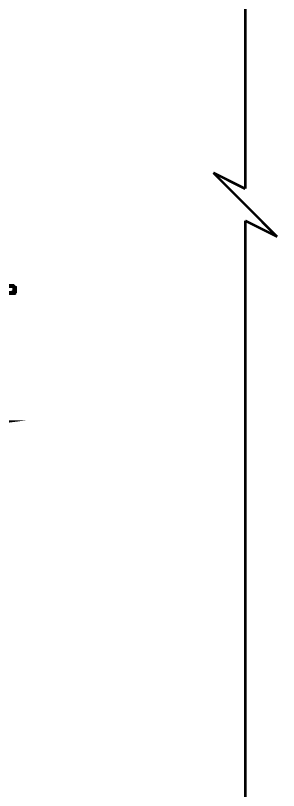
# Model space of a CAD drawing. Extents: x 0.1 to 11.6, y 0.3 to 16.2.
# Drawn here: x 4.738 to 5.423, y 10.607 to 12.626 of the extents above; entities that cross this region are included whole.
import ezdxf

# ---------------------------------------------------------------- set-up
doc = ezdxf.new("R2010")
doc.units = 0
doc.header["$MEASUREMENT"] = 0

msp = doc.modelspace()

# ---------------------------------------------------------------- linework, layer by layer
at = {"color": 0}
for points, const_width in [([(5.33664, 12.175), (5.33664, 15.0133)], 0.006667), ([(5.33664, 12.1334), (5.25331, 12.2167)], 0.006667), ([(5.25331, 12.2167), (5.33664, 12.175)], 0.006667), ([(5.41997, 12.05), (5.33664, 12.1334)], 0.006667), ([(5.33664, 9.25331), (5.33664, 12.0917)], 0.006667), ([(5.33664, 12.0917), (5.41997, 12.05)], 0.006667), ([(4.69667, 11.9033), (4.72999, 11.9033), (4.73167, 11.9033), (4.73335, 11.9033), (4.73335, 11.905), (4.73503, 11.905), (4.73503, 11.9067), (4.73503, 11.9083), (4.73665, 11.9083), (4.73665, 11.91), (4.73665, 11.9117), (4.73665, 11.9134), (4.73665, 11.915), (4.73665, 11.9167), (4.73503, 11.9167), (4.73503, 11.9183), (4.73335, 11.92), (4.73167, 11.9217), (4.72999, 11.9217), (4.69997, 11.9217)], 0.01), ([(4.67333, 11.565), (4.68668, 11.5667), (4.68832, 11.5667), (4.67503, 11.565)], 0.01)]:
    msp.add_lwpolyline(points, dxfattribs=dict(at, const_width=const_width))

doc.saveas('drawing.dxf')
